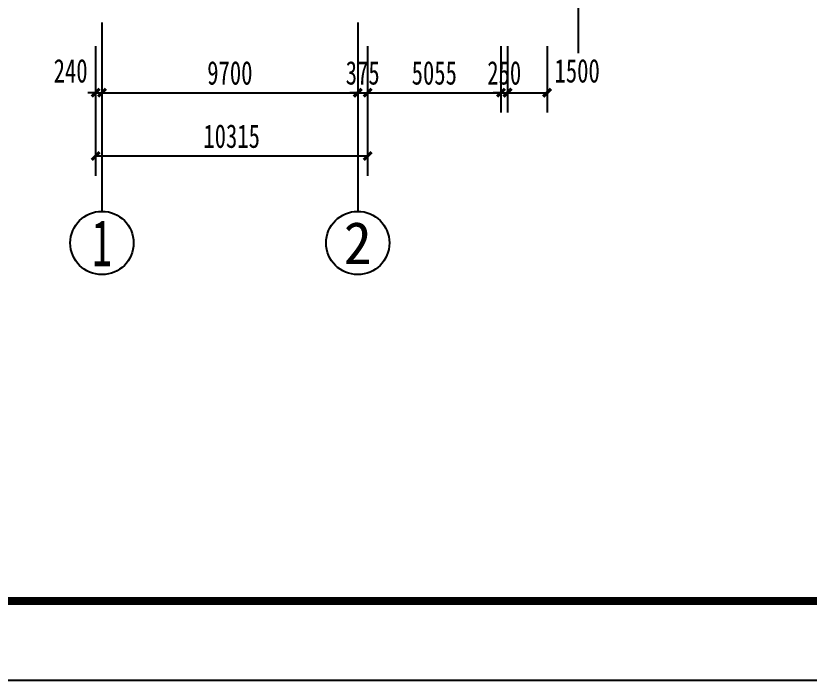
# Model space of a CAD drawing. Header units: millimetres. Extents: x -633009578 to 5705885, y -633235091 to 2571734.
# Drawn here: x 2829573 to 2859655, y 2243684 to 2268879 of the extents above; entities that cross this region are included whole.
import ezdxf
from ezdxf.enums import TextEntityAlignment as Align

# ---------------------------------------------------------------- set-up
doc = ezdxf.new("R2010")
doc.units = ezdxf.units.MM
doc.header["$LTSCALE"] = 1000
doc.header["$MEASUREMENT"] = 0
doc.layers.get('0').update_dxf_attribs({"color": 9})
for name, color, linetype in [('3T_WOOD', 21, 'Continuous'), ('A-DI-S(箭头)', 76, 'Continuous'), ('AXIS_TEXT', 7, 'Continuous'), ('C-AXIS(轴号)', 3, 'Continuous'), ('设备-箱柜', 3, 'Continuous'), ('院图签、封面151013$0$PUB_TITLE', 153, 'Continuous'), ('院图签、封面151013$0$图签文字', 4, 'Continuous')]:
    doc.layers.add(name, color=color, linetype=linetype)
doc.styles.add('_TCH_AXIS', font='simhei.ttf', dxfattribs={"bigfont": 'GBCBIG'})
doc.styles.add('_TCH_DIM_T3', font='simhei.ttf', dxfattribs={"width": 0.707, "bigfont": 'GBCBIG'})
doc.styles.add('COMPLEX', font='simhei.ttf')
doc.styles.add('院图签、封面151013$0$-宋体', font='simhei.ttf', dxfattribs={"width": 0.8})
doc.dimstyles.new('_TCH_ARCH&&300', dxfattribs={"dimtxt": 892.5, "dimasz": 300, "dimexe": 750, "dimexo": 900, "dimgap": 300, "dimtad": 1, "dimdec": 0, "dimzin": 0, "dimdsep": 46, "dimtxsty": '_TCH_DIM_T3', "dimblk": 'ARCHTICK', "dimcen": 0.09, "dimclrt": 7, "dimazin": 2, "dimtfac": 1, "dimtdec": 0, "dimtix": 1, "dimtmove": 2, "dimatfit": 3, "dimfxl": 1, "dimtolj": 1, "dimtzin": 0, "dimarcsym": 0})

# ---------------------------------------------------------------- blocks, each defined once
blk = doc.blocks.new('_ArchTick')
at = {"color": 0, "linetype": 'ByBlock', "const_width": 0.4}
blk.add_lwpolyline([(-0.5, -0.5), (0.5, 0.5)], dxfattribs=at)
blk = doc.blocks.new('*D326')
at = {"layer": 'C-AXIS(轴号)', "color": 0, "lineweight": -2, "transparency": 16777216}
for p, q in [((1097251.098288345, 1584775.542769845), (1097251.098288345, 1582262.49363614)), ((1097491.098288359, 1584775.542769845), (1097491.098288359, 1582262.49363614)), ((1097251.098288345, 1583012.49363614), (1096951.098288345, 1583012.49363614)), ((1097251.098288345, 1583012.49363614), (1097491.098288359, 1583012.49363614)), ((1097491.098288359, 1583012.49363614), (1097791.098288359, 1583012.49363614))]:
    blk.add_line(p, q, dxfattribs=at)
at = {"layer": 'Defpoints', "color": 0, "transparency": 16777216}
for p in [(1097251.098288345, 1585675.542769845), (1097491.098288359, 1585675.542769845), (1097491.098288359, 1583012.49363614)]:
    blk.add_point(p, dxfattribs=at)
at = {"layer": 'C-AXIS(轴号)', "color": 0, "linetype": 'ByBlock', "lineweight": -2, "transparency": 16777216, "xscale": 300, "yscale": 300, "zscale": 300}
blk.add_blockref('_ArchTick', (1097251.098288345, 1583012.49363614), dxfattribs=at)
at = {"layer": 'C-AXIS(轴号)', "color": 0, "linetype": 'ByBlock', "lineweight": -2, "transparency": 16777216, "xscale": 300, "yscale": 300, "zscale": 300, "rotation": 180}
blk.add_blockref('_ArchTick', (1097491.098288359, 1583012.49363614), dxfattribs=at)
at = {"layer": 'C-AXIS(轴号)', "color": 7, "transparency": 16777216, "insert": (1096303.098288345, 1583837.49363614), "char_height": 892.5, "attachment_point": 5, "style": '_TCH_DIM_T3'}
blk.add_mtext('\\A1;240', dxfattribs=at)
blk = doc.blocks.new('*D327')
at = {"layer": 'C-AXIS(轴号)', "color": 0, "lineweight": -2, "transparency": 16777216}
for p, q in [((1097491.098288359, 1584775.542769845), (1097491.098288359, 1582262.49363614)), ((1107191.098288359, 1584775.542769845), (1107191.098288359, 1582262.49363614)), ((1097491.098288359, 1583012.49363614), (1107191.098288359, 1583012.49363614))]:
    blk.add_line(p, q, dxfattribs=at)
at = {"layer": 'Defpoints', "color": 0, "transparency": 16777216}
for p in [(1097491.098288359, 1585675.542769845), (1107191.098288359, 1585675.542769845), (1107191.098288359, 1583012.49363614)]:
    blk.add_point(p, dxfattribs=at)
at = {"layer": 'C-AXIS(轴号)', "color": 0, "linetype": 'ByBlock', "lineweight": -2, "transparency": 16777216, "xscale": 300, "yscale": 300, "zscale": 300, "rotation": 180}
blk.add_blockref('_ArchTick', (1097491.098288359, 1583012.49363614), dxfattribs=at)
at = {"layer": 'C-AXIS(轴号)', "color": 0, "linetype": 'ByBlock', "lineweight": -2, "transparency": 16777216, "xscale": 300, "yscale": 300, "zscale": 300}
blk.add_blockref('_ArchTick', (1107191.098288359, 1583012.49363614), dxfattribs=at)
at = {"layer": 'C-AXIS(轴号)', "color": 7, "transparency": 16777216, "insert": (1102341.098288359, 1583758.74363614), "char_height": 892.5, "attachment_point": 5, "style": '_TCH_DIM_T3'}
blk.add_mtext('\\A1;9700', dxfattribs=at)
blk = doc.blocks.new('*D328')
at = {"layer": 'C-AXIS(轴号)', "color": 0, "lineweight": -2, "transparency": 16777216}
for p, q in [((1107191.098288359, 1584775.542769845), (1107191.098288359, 1582262.49363614)), ((1107566.09828836, 1584775.542769845), (1107566.09828836, 1582262.49363614)), ((1107191.098288359, 1583012.49363614), (1106891.098288359, 1583012.49363614)), ((1107191.098288359, 1583012.49363614), (1107566.09828836, 1583012.49363614)), ((1107566.09828836, 1583012.49363614), (1107866.09828836, 1583012.49363614))]:
    blk.add_line(p, q, dxfattribs=at)
at = {"layer": 'Defpoints', "color": 0, "transparency": 16777216}
for p in [(1107191.098288359, 1585675.542769845), (1107566.09828836, 1585675.542769845), (1107566.09828836, 1583012.49363614)]:
    blk.add_point(p, dxfattribs=at)
at = {"layer": 'C-AXIS(轴号)', "color": 0, "linetype": 'ByBlock', "lineweight": -2, "transparency": 16777216, "xscale": 300, "yscale": 300, "zscale": 300}
blk.add_blockref('_ArchTick', (1107191.098288359, 1583012.49363614), dxfattribs=at)
at = {"layer": 'C-AXIS(轴号)', "color": 0, "linetype": 'ByBlock', "lineweight": -2, "transparency": 16777216, "xscale": 300, "yscale": 300, "zscale": 300, "rotation": 180}
blk.add_blockref('_ArchTick', (1107566.09828836, 1583012.49363614), dxfattribs=at)
at = {"layer": 'C-AXIS(轴号)', "color": 7, "transparency": 16777216, "insert": (1107378.59828836, 1583758.74363614), "char_height": 892.5, "attachment_point": 5, "style": '_TCH_DIM_T3'}
blk.add_mtext('\\A1;375', dxfattribs=at)
blk = doc.blocks.new('*D329')
at = {"layer": 'C-AXIS(轴号)', "color": 0, "lineweight": -2, "transparency": 16777216}
for p, q in [((1107566.09828836, 1584775.542769845), (1107566.09828836, 1582262.49363614)), ((1112621.098288061, 1584775.542769845), (1112621.098288061, 1582262.49363614)), ((1107566.09828836, 1583012.49363614), (1112621.098288061, 1583012.49363614))]:
    blk.add_line(p, q, dxfattribs=at)
at = {"layer": 'Defpoints', "color": 0, "transparency": 16777216}
for p in [(1107566.09828836, 1585675.542769845), (1112621.098288061, 1585675.542769845), (1112621.098288061, 1583012.49363614)]:
    blk.add_point(p, dxfattribs=at)
at = {"layer": 'C-AXIS(轴号)', "color": 0, "linetype": 'ByBlock', "lineweight": -2, "transparency": 16777216, "xscale": 300, "yscale": 300, "zscale": 300, "rotation": 180}
blk.add_blockref('_ArchTick', (1107566.09828836, 1583012.49363614), dxfattribs=at)
at = {"layer": 'C-AXIS(轴号)', "color": 0, "linetype": 'ByBlock', "lineweight": -2, "transparency": 16777216, "xscale": 300, "yscale": 300, "zscale": 300}
blk.add_blockref('_ArchTick', (1112621.098288061, 1583012.49363614), dxfattribs=at)
at = {"layer": 'C-AXIS(轴号)', "color": 7, "transparency": 16777216, "insert": (1110093.598288211, 1583758.74363614), "char_height": 892.5, "attachment_point": 5, "style": '_TCH_DIM_T3'}
blk.add_mtext('\\A1;5055', dxfattribs=at)
blk = doc.blocks.new('*D330')
at = {"layer": 'C-AXIS(轴号)', "color": 0, "lineweight": -2, "transparency": 16777216}
for p, q in [((1112621.098288061, 1584775.542769845), (1112621.098288061, 1582262.49363614)), ((1112871.098288462, 1584775.542769845), (1112871.098288462, 1582262.49363614)), ((1112621.098288061, 1583012.49363614), (1112321.098288061, 1583012.49363614)), ((1112621.098288061, 1583012.49363614), (1112871.098288462, 1583012.49363614)), ((1112871.098288462, 1583012.49363614), (1113171.098288462, 1583012.49363614))]:
    blk.add_line(p, q, dxfattribs=at)
at = {"layer": 'Defpoints', "color": 0, "transparency": 16777216}
for p in [(1112621.098288061, 1585675.542769845), (1112871.098288462, 1585675.542769845), (1112871.098288462, 1583012.49363614)]:
    blk.add_point(p, dxfattribs=at)
at = {"layer": 'C-AXIS(轴号)', "color": 0, "linetype": 'ByBlock', "lineweight": -2, "transparency": 16777216, "xscale": 300, "yscale": 300, "zscale": 300}
blk.add_blockref('_ArchTick', (1112621.098288061, 1583012.49363614), dxfattribs=at)
at = {"layer": 'C-AXIS(轴号)', "color": 0, "linetype": 'ByBlock', "lineweight": -2, "transparency": 16777216, "xscale": 300, "yscale": 300, "zscale": 300, "rotation": 180}
blk.add_blockref('_ArchTick', (1112871.098288462, 1583012.49363614), dxfattribs=at)
at = {"layer": 'C-AXIS(轴号)', "color": 7, "transparency": 16777216, "insert": (1112746.098288261, 1583758.74363614), "char_height": 892.5, "attachment_point": 5, "style": '_TCH_DIM_T3'}
blk.add_mtext('\\A1;250', dxfattribs=at)
blk = doc.blocks.new('*D331')
at = {"layer": 'C-AXIS(轴号)', "color": 0, "lineweight": -2, "transparency": 16777216}
for p, q in [((1112871.098288462, 1584775.542769845), (1112871.098288462, 1582262.49363614)), ((1114371.098288462, 1584775.542769845), (1114371.098288462, 1582262.49363614)), ((1112871.098288462, 1583012.49363614), (1114371.098288462, 1583012.49363614))]:
    blk.add_line(p, q, dxfattribs=at)
at = {"layer": 'Defpoints', "color": 0, "transparency": 16777216}
for p in [(1112871.098288462, 1585675.542769845), (1114371.098288462, 1585675.542769845), (1114371.098288462, 1583012.49363614)]:
    blk.add_point(p, dxfattribs=at)
at = {"layer": 'C-AXIS(轴号)', "color": 0, "linetype": 'ByBlock', "lineweight": -2, "transparency": 16777216, "xscale": 300, "yscale": 300, "zscale": 300, "rotation": 180}
blk.add_blockref('_ArchTick', (1112871.098288462, 1583012.49363614), dxfattribs=at)
at = {"layer": 'C-AXIS(轴号)', "color": 0, "linetype": 'ByBlock', "lineweight": -2, "transparency": 16777216, "xscale": 300, "yscale": 300, "zscale": 300}
blk.add_blockref('_ArchTick', (1114371.098288462, 1583012.49363614), dxfattribs=at)
at = {"layer": 'C-AXIS(轴号)', "color": 7, "transparency": 16777216, "insert": (1115511.098288462, 1583837.49363614), "char_height": 892.5, "attachment_point": 5, "style": '_TCH_DIM_T3'}
blk.add_mtext('\\A1;1500', dxfattribs=at)
blk = doc.blocks.new('*D332')
at = {"layer": 'C-AXIS(轴号)', "color": 0, "lineweight": -2, "transparency": 16777216}
for p, q in [((1097251.098288345, 1584775.542769845), (1097251.098288345, 1579862.49363614)), ((1107566.09828836, 1584775.542769845), (1107566.09828836, 1579862.49363614)), ((1097251.098288345, 1580612.49363614), (1107566.09828836, 1580612.49363614))]:
    blk.add_line(p, q, dxfattribs=at)
at = {"layer": 'Defpoints', "color": 0, "transparency": 16777216}
for p in [(1097251.098288345, 1585675.542769845), (1107566.09828836, 1585675.542769845), (1107566.09828836, 1580612.49363614)]:
    blk.add_point(p, dxfattribs=at)
at = {"layer": 'C-AXIS(轴号)', "color": 0, "linetype": 'ByBlock', "lineweight": -2, "transparency": 16777216, "xscale": 300, "yscale": 300, "zscale": 300, "rotation": 180}
blk.add_blockref('_ArchTick', (1097251.098288345, 1580612.49363614), dxfattribs=at)
at = {"layer": 'C-AXIS(轴号)', "color": 0, "linetype": 'ByBlock', "lineweight": -2, "transparency": 16777216, "xscale": 300, "yscale": 300, "zscale": 300}
blk.add_blockref('_ArchTick', (1107566.09828836, 1580612.49363614), dxfattribs=at)
at = {"layer": 'C-AXIS(轴号)', "color": 7, "transparency": 16777216, "insert": (1102408.598288353, 1581358.74363614), "char_height": 892.5, "attachment_point": 5, "style": '_TCH_DIM_T3'}
blk.add_mtext('\\A1;10315', dxfattribs=at)
blk = doc.blocks.new('_AXISO')
blk.add_circle((0, 0), 0.5)
at = {"layer": 'AXIS_TEXT', "style": 'COMPLEX', "width": 1.041666666666667}
blk.add_attdef('A', text='', height=0.56, dxfattribs=at).set_placement((-0.25, -0.28), (0.25, -0.28), align=Align.FIT)
blk = doc.blocks.new('建筑图框_A1')
at = {"layer": '院图签、封面151013$0$PUB_TITLE'}
blk.add_lwpolyline([(0, 0), (84100, 0), (84100, 59400), (0, 59400)], close=True, dxfattribs=at)
at = {"layer": '院图签、封面151013$0$PUB_TITLE', "const_width": 100}
blk.add_lwpolyline([(2500, 1000), (83100, 1000), (83100, 58400), (2500, 58400)], close=True, dxfattribs=at)
at = {"layer": '院图签、封面151013$0$图签文字', "color": 6, "style": '院图签、封面151013$0$-宋体'}
for tag, height, width, p in [('工程主持人', 400, 0.7999999999883585, (79990.91196859907, 29505.93707200652)), ('审定', 400, 0.7999999999883585, (79990.91196859907, 28705.93707200605)), ('审核', 400, 0.7999999999883585, (79990.91196859907, 27905.93707200559)), ('专业负责人', 400, 0.7999999999883585, (79990.91196859907, 27105.93707200512)), ('校对', 400, 0.7999999999883585, (79990.91196859907, 26305.93707200466)), ('设计', 400, 0.7999999999883585, (79990.91196859907, 25505.93707200419)), ('方案设计人', 400, 0.7999999999883585, (79990.91196859907, 24706.79438478127)), ('工程编号', 300, 0.7000000000116415, (81000.00416498398, 8700.424278954277)), ('版次', 300, 0.7000000000116415, (78738.08139540046, 3005.726258059498)), ('日期', 300, 0.7000000000116415, (82038.0813954557, 3000.226258123759)), ('图号', 200, 0.7000000000116415, (82538.08139542397, 2400.075247410685)), ('比例', 300, 0.7000000000116415, (78738.08139537089, 2200.188802679535)), ('图号_X施', 300, 0.7000000000116415, (81538.08139540977, 2200.188802651362)), ('图号_总数', 200, 0.7000000000116415, (82538.08139541186, 2000.075247410219))]:
    blk.add_attdef(tag, text='', height=height, dxfattribs=dict(at, width=width)).set_placement(p, align=Align.MIDDLE_CENTER)
at = {"layer": '院图签、封面151013$0$图签文字', "color": 6, "style": '院图签、封面151013$0$-宋体', "width": 0.7}
for tag, p in [('建设单位_001', (80935.88661794258, 7446.21079580821)), ('工程名称_001', (80933.52706738078, 6045.368099178996)), ('图名_001', (79742.88288308708, 4059.656552180292))]:
    blk.add_attdef(tag, p, '', height=300, dxfattribs=at)
blk = doc.blocks.new('负一层平面图9')
at = {"layer": 'A-DI-S(箭头)'}
for points in [[(1115552.552594086, 1599993.591094971), (1115552.552594086, 1592537.149075213), (1116077.552594086, 1592346.064702223), (1115027.552594086, 1592160.921372479), (1115552.552594086, 1591974.649075213), (1115552.552594086, 1584518.207055455)], [(1115552.552594086, 1599990.406728529), (1115552.552594086, 1592533.964708771), (1116077.552594086, 1592342.880335781), (1115027.552594086, 1592157.737006037), (1115552.552594086, 1591971.464708771), (1115552.552594086, 1584515.022689013)]]:
    blk.add_lwpolyline(points, dxfattribs=at)
at = {"layer": 'C-AXIS(轴号)'}
for p, q in [((1097491.098288359, 1585675.542769845), (1097491.098288359, 1578512.49363614)), ((1107191.098288359, 1585675.542769845), (1107191.098288359, 1578512.49363614))]:
    blk.add_line(p, q, dxfattribs=at)
ref = blk.add_blockref('_AXISO', (1097491.098288359, 1577312.49363614), dxfattribs=dict(at, xscale=2400, yscale=2400, zscale=2400))
ref.add_attrib('A', '1', dxfattribs={"layer": 'AXIS_TEXT', "height": 1764.758457634671, "style": '_TCH_AXIS'}).set_placement((1097112.935761723, 1576430.114407323), (1097869.260814995, 1576430.114407323), align=Align.FIT)
ref = blk.add_blockref('_AXISO', (1107191.098288359, 1577312.49363614), dxfattribs=dict(at, xscale=2400, yscale=2400, zscale=2400))
ref.add_attrib('A', '2', dxfattribs={"layer": 'AXIS_TEXT', "height": 1597.53656512866, "style": '_TCH_AXIS'}).set_placement((1106658.586099982, 1576513.725353576), (1107723.610476735, 1576513.725353576), align=Align.FIT)
for base, p1, p2, picture, middle in [((1097491.098288359, 1583012.49363614), (1097251.098288345, 1585675.542769845), (1097491.098288359, 1585675.542769845), '*D326', (1096303.098288345, 1583837.49363614)), ((1114371.098288462, 1583012.49363614), (1112871.098288462, 1585675.542769845), (1114371.098288462, 1585675.542769845), '*D331', (1115511.098288462, 1583837.49363614))]:
    dim = blk.add_linear_dim(base=base, p1=p1, p2=p2, angle=0, dimstyle='_TCH_ARCH&&300', dxfattribs=at)
    dim.commit()
    dim.dimension.update_dxf_attribs({"geometry": picture, "text_midpoint": middle, "dimtype": 161})
for p1, p2, distance, picture, middle in [((1097251.098288345, 1585675.542769845), (1107566.09828836, 1585675.542769845), -5063.049133705208, '*D332', (1102408.598288353, 1581358.74363614)), ((1097491.098288359, 1585675.542769845), (1107191.098288359, 1585675.542769845), -2663.049133705208, '*D327', (1102341.098288359, 1583758.74363614)), ((1107191.098288359, 1585675.542769845), (1107566.09828836, 1585675.542769845), -2663.049133705208, '*D328', (1107378.59828836, 1583758.74363614)), ((1107566.09828836, 1585675.542769845), (1112621.098288061, 1585675.542769845), -2663.049133705208, '*D329', (1110093.598288211, 1583758.74363614)), ((1112621.098288061, 1585675.542769845), (1112871.098288462, 1585675.542769845), -2663.049133705208, '*D330', (1112746.098288261, 1583758.74363614))]:
    dim = blk.add_aligned_dim(p1=p1, p2=p2, distance=distance, dimstyle='_TCH_ARCH&&300', dxfattribs=at)
    dim.commit()
    dim.dimension.update_dxf_attribs({"geometry": picture, "text_midpoint": middle})

msp = doc.modelspace()

# ---------------------------------------------------------------- block references
at = {"layer": '3T_WOOD'}
msp.add_blockref('负一层平面图9', (1735346.985753094, 682952.070850966), dxfattribs=at)
at = {"layer": '设备-箱柜', "xscale": 3, "yscale": 3}
msp.add_blockref('建筑图框_A1', (2725055.437121258, 2243683.829413344, 4.000000000000001e-08), dxfattribs=at)

doc.saveas('drawing.dxf')
